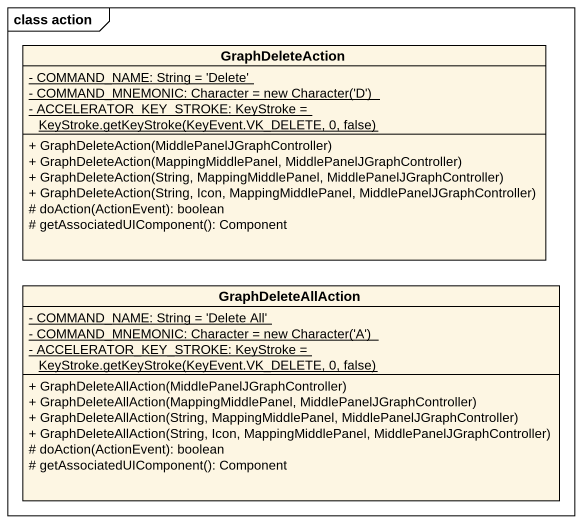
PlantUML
@startuml
mainframe class action
hide circle
hide empty members
skinparam classAttributeIconSize 0
class GraphDeleteAction {
  {static} - COMMAND_NAME: String = 'Delete'
  {static} {field} - COMMAND_MNEMONIC: Character = new Character('D')
  {static} {field} - ACCELERATOR_KEY_STROKE: KeyStroke = KeyStroke.getKeyStroke(KeyEvent.VK_DELETE, 0, false)
  + GraphDeleteAction(MiddlePanelJGraphController)
  + GraphDeleteAction(MappingMiddlePanel, MiddlePanelJGraphController)
  + GraphDeleteAction(String, MappingMiddlePanel, MiddlePanelJGraphController)
  + GraphDeleteAction(String, Icon, MappingMiddlePanel, MiddlePanelJGraphController)
  # doAction(ActionEvent): boolean
  # getAssociatedUIComponent(): Component
}
class GraphDeleteAllAction {
  {static} - COMMAND_NAME: String = 'Delete All'
  {static} {field} - COMMAND_MNEMONIC: Character = new Character('A')
  {static} {field} - ACCELERATOR_KEY_STROKE: KeyStroke = KeyStroke.getKeyStroke(KeyEvent.VK_DELETE, 0, false)
  + GraphDeleteAllAction(MiddlePanelJGraphController)
  + GraphDeleteAllAction(MappingMiddlePanel, MiddlePanelJGraphController)
  + GraphDeleteAllAction(String, MappingMiddlePanel, MiddlePanelJGraphController)
  + GraphDeleteAllAction(String, Icon, MappingMiddlePanel, MiddlePanelJGraphController)
  # doAction(ActionEvent): boolean
  # getAssociatedUIComponent(): Component
}
@enduml
